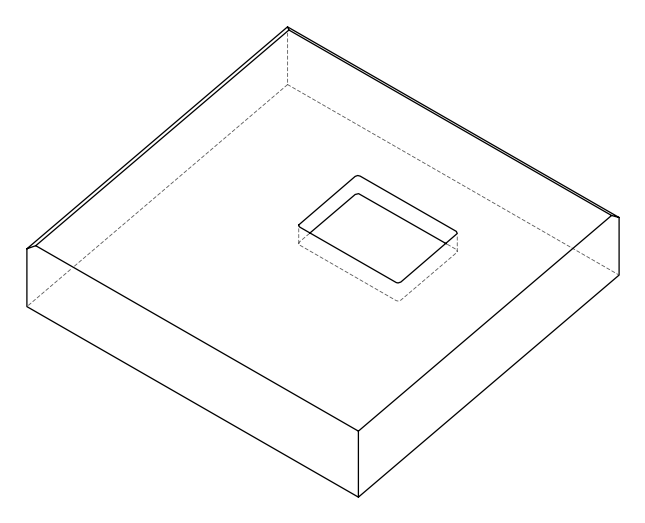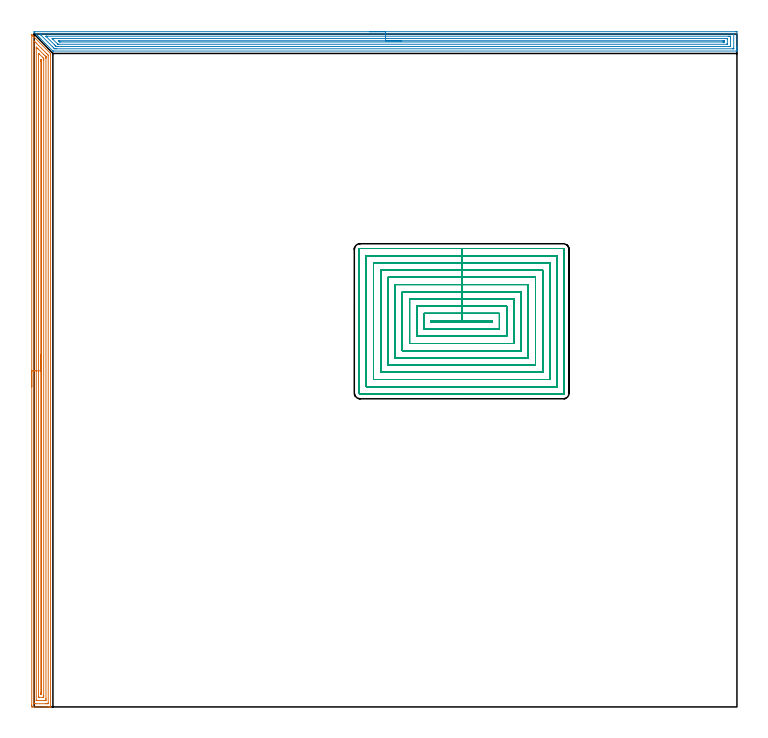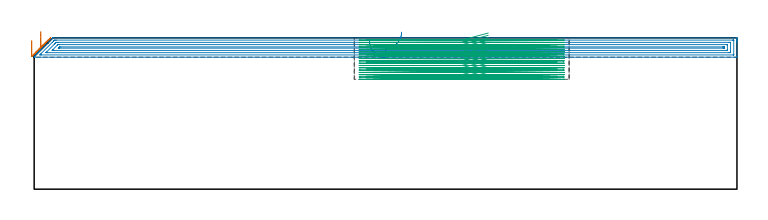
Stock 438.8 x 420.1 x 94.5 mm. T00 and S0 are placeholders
(PLAN: 3 operations, 1 tool changes, 139.3 min)
(1 AREA_MILL | FG_CHAMFER_SURFACE | UGT0205_001 | 16.74 min | 28754 mm3)
(2 AREA_MILL_1 | FG_CHAMFER_SURFACE_1 | UGT0205_001 | 17.53 min | 31554 mm3)
(3 MILL_RECTANGULAR_POCKET | POCKET_RECTANGULAR_STRAIGHT | NXT0201_008 | Follow Part, ap 1.5, ae 75% | 105.04 min | 335953 mm3)
(TOOL UGT0205_001 | Chamfer Mill 20 x 3 x 45 deg. | D20 FL50 Z2)
(TOOL NXT0201_008 | ENDMILL 6mm [2P460-0600-NA 1630] | D6 FL26 Z6)
(OP 1 AREA_MILL)
G17 G21 G94 G90
T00 M6
G54
G17 G0 G90 X-1.5 Y199.85 S1061 M3
G43 Z104.5 H0
Z92.8
G94 G1 Y199.888 Z91.928 F250.
Y200.002 Z91.063
Y200.191 Z90.212
Y200.453 Z89.38
Y200.787 Z88.574
Y201.19 Z87.8
Y201.659 Z87.064
Y202.19 Z86.372
Y202.779 Z85.729
Y203.422 Z85.14
Y204.114 Z84.608
Y204.85 Z84.14
Y205.624 Z83.737
Y206.43 Z83.403
Y207.262 Z83.141
Y208.114 Z82.952
Y208.978 Z82.838
Y209.85 Z82.8
Y419.426
X-1.495 Y419.667 Z82.805
X-1.493 Y419.681 Z82.806
X-1.467 Y419.667 Z82.832
X-1.264 Y419.464 Z83.036
X-1.169 Y419.369 Z83.13
X-0.972 Y419.174 Z83.324
X-0.871 Y419.071 Z83.428
X-0.777 Y418.978 Z83.522
X-0.676 Y418.878 Z83.62
X-0.573 Y418.773 Z83.726
X-0.484 Y418.684 Z83.815
X-0.38 Y418.582 Z83.916
X-0.275 Y418.475 Z84.024
X-0.191 Y418.391 Z84.109
X-0.085 Y418.287 Z84.211
X9.672 Y408.53 Z93.969
X10.12 Y408.08 Z94.42
X10.201 Y407.995 Z94.482
X10.2 Y407.448 Z94.5
Y0.182
X10.197 Y0.01 Z94.488
X10.167 Y0.007 Z94.458
X9.771 Y0. Z94.07
X9.505 Z93.805
X8.785 Z93.08
X7.537 Z91.834
X6.124 Z90.419
X-0.972 Y0.001 Z83.326
X-1.203 Y0.003 Z83.094
X-1.492 Y0.008 Z82.806
X-1.495 Y0.102 Z82.803
X-1.499 Y0.629 Z82.801
X-1.5 Y1.161 Z82.8
Y209.85
X-0.086 Z84.214
Y415.495
X-0.085 Y415.823 Z84.215
X0.253 Y415.495 Z84.553
X0.802 Y414.948 Z85.102
X1.15 Y414.601 Z85.45
X7.898 Y407.852 Z92.198
X8.301 Y407.448 Z92.601
X8.785 Y406.954 Z93.085
X8.786 Y406.554 Z93.086
Y2.417
X8.785 Y2.01 Z93.085
X8.31 Y2.002 Z92.61
X7.898 Y2. Z92.198
X7.424 Z91.724
X0.802 Z85.102
X0.327 Y2.002 Z84.627
X-0.085 Y2.01 Z84.215
X-0.086 Y2.417 Z84.214
Y2.418
Y209.85
X1.328 Z85.628
X1.329 Y411.024 Z85.629
X1.33 Y411.387 Z85.63
X1.334 Y411.918 Z85.634
X1.335 Y411.945 Z85.635
X1.373 Y411.918 Z85.673
X1.689 Y411.609 Z85.989
X2.276 Y411.024 Z86.576
X2.576 Y410.725 Z86.876
X5.853 Y407.448 Z90.153
X6.747 Y406.554 Z91.047
X7.011 Y406.288 Z91.311
X7.321 Y405.97 Z91.621
X7.358 Y405.931 Z91.658
X7.364 Y405.877 Z91.664
X7.368 Y405.781 Z91.668
X7.37 Y405.66 Z91.67
X7.371 Y405.296 Z91.671
Y404.766
Y5.099
X7.37 Y4.737 Z91.67
X7.367 Y4.205 Z91.667
X7.365 Y4.032 Z91.665
X7.205 Y4.009 Z91.505
X7.011 Y4.005 Z91.311
X6.327 Y4. Z90.627
X6.124 Z90.424
X1.892 Z86.192
X1.689 Y4.001 Z85.989
X1.486 Y4.003 Z85.786
X1.351 Y4.008 Z85.651
X1.334 Y4.011 Z85.634
X1.332 Y4.016 Z85.632
X1.33 Y4.04 Z85.63
X1.329 Y4.084 Z85.629
X1.328 Y4.205 Z85.628
Y209.85
X2.743 Z87.043
Y407.279
X2.744 Y407.448 Z87.044
X2.75 Y408.041 Z87.05
X2.756 Y408.084 Z87.056
X2.84 Y408.003 Z87.14
X3.027 Y407.821 Z87.327
X3.403 Y407.448 Z87.703
X5.192 Y405.66 Z89.492
X5.659 Y405.191 Z89.959
X5.871 Y404.977 Z90.171
X5.923 Y404.921 Z90.223
X5.946 Y404.894 Z90.246
X5.95 Y404.868 Z90.25
X5.952 Y404.766 Z90.252
X5.957 Y404.04 Z90.257
Y403.872
Y6.887
X5.953 Y6.165 Z90.253
X5.95 Y6.059 Z90.25
X5.946 Y6.01 Z90.246
X5.897 Y6.008 Z90.197
X5.677 Y6.004 Z89.977
X5.237 Y6. Z89.537
X3.463 Z87.763
X3.021 Y6.004 Z87.321
X2.804 Y6.008 Z87.104
X2.755 Y6.01 Z87.055
X2.75 Y6.044 Z87.05
X2.748 Y6.11 Z87.048
X2.743 Y6.719 Z87.043
Y6.887
Y209.85
X4.157 Z88.457
Y403.172
X4.161 Y403.872 Z88.461
X4.163 Y404.06 Z88.463
X4.178 Y404.212 Z88.478
X4.35 Y404.045 Z88.65
X4.523 Y403.872 Z88.823
X4.536 Y403.684 Z88.836
X4.542 Y402.977 Z88.842
X4.543 Y402.783 Z88.843
Y8.286
X4.541 Y8.157 Z88.841
X4.536 Y8.054 Z88.836
X4.532 Y8.009 Z88.832
X4.517 Y8.007 Z88.817
X4.35 Y8.002 Z88.65
X4.254 Z88.554
X4.196 Y8.006 Z88.496
X4.169 Y8.009 Z88.469
X4.164 Y8.092 Z88.464
X4.159 Y8.481 Z88.459
X4.157 Y8.676 Z88.457
Y209.85
Y210.722 Z88.495
Y211.587 Z88.609
Y212.438 Z88.798
Y213.27 Z89.06
Y214.076 Z89.394
Y214.85 Z89.797
Y215.586 Z90.265
Y216.278 Z90.796
Y216.921 Z91.386
Y217.51 Z92.029
Y218.042 Z92.721
Y218.51 Z93.457
Y218.913 Z94.231
Y219.247 Z95.037
Y219.509 Z95.869
Y219.698 Z96.72
Y219.812 Z97.585
Y219.85 Z98.457
G0 Z104.5
M5
M2
(OP 2 AREA_MILL_1)
G17 G21 G94 G90
T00 M6
G54
G17 G0 G90 X209.4 Y421.6 S1061 M3
G43 Z104.5 H0
Z92.4
G94 G1 X209.438 Z91.528 F250.
X209.552 Z90.663
X209.741 Z89.812
X210.003 Z88.98
X210.337 Z88.174
X210.74 Z87.4
X211.208 Z86.664
X211.739 Z85.972
X212.329 Z85.329
X212.972 Z84.74
X213.664 Z84.208
X214.4 Z83.74
X215.174 Z83.337
X215.98 Z83.003
X216.812 Z82.741
X217.663 Z82.552
X218.528 Z82.438
X219.4 Z82.4
X438.187
X438.716 Y421.595 Z82.403
X438.79 Y421.592 Z82.406
X438.8 Y421.512 Z82.485
Y412.487 Z91.507
Y411.939 Z92.058
Y411.612 Z92.384
Y411.064 Z92.932
Y410.737 Z93.258
Y410.084 Z93.916
Y409.77 Z94.229
X438.797 Y409.633 Z94.359
X438.79 Y409.502 Z94.488
X438.633 Y409.5 Z94.5
X12.222
X11.7 Y409.507 Z94.493
X11.69 Y409.513 Z94.487
X11.338 Y409.862 Z94.138
X4.336 Y416.863 Z87.134
X3.934 Y417.266 Z86.734
X3.887 Y417.312 Z86.688
X3.59 Y417.609 Z86.389
X3.46 Y417.738 Z86.259
X3.108 Y418.092 Z85.908
X2.93 Y418.269 Z85.73
X2.697 Y418.502 Z85.496
X2.585 Y418.613 Z85.383
X2.149 Y419.05 Z84.949
X1.71 Y419.488 Z84.508
X1.506 Y419.693 Z84.306
X1.457 Y419.742 Z84.257
X0.835 Y420.363 Z83.633
X0.632 Y420.567 Z83.433
X0.015 Y421.186 Z82.812
X0.009 Y421.238 Z82.762
X0.001 Y421.312 Z82.687
X0. Y421.445 Z82.555
Y421.593 Z82.407
X0.079 Y421.6 Z82.4
X219.4
Y420.186 Z83.814
X436.401 Y420.185 Z83.815
X436.583 Y420.184 Z83.816
X436.749 Y420.18 Z83.82
X436.784 Y420.179 Z83.821
X436.79 Y420.159 Z83.841
X436.794 Y420.13 Z83.87
X436.799 Y419.973 Z84.027
X436.8 Y411.221 Z92.779
X436.798 Y411.091 Z92.909
X436.794 Y410.987 Z93.013
X436.79 Y410.923 Z93.077
X436.756 Y410.921 Z93.079
X436.401 Y410.916 Z93.084
X436.219 Y410.915 Z93.085
X13.827 Y410.914 Z93.086
X13.115 Y410.916 Z93.084
X12.931 Y410.917 Z93.083
X12.762 Y410.921 Z93.079
X12.423 Y411.239 Z92.761
X12.222 Y411.43 Z92.57
X12.038 Y411.612 Z92.388
X11.329 Y412.32 Z91.68
X4.185 Y419.464 Z84.536
X3.48 Y420.179 Z83.821
X4.185 Y420.184 Z83.816
X4.366 Y420.185 Z83.815
X219.4 Y420.186 Z83.814
Y418.772 Z85.228
X433.722 Y418.771 Z85.229
X434.454 Y418.77 Z85.23
X434.615 Y418.768 Z85.232
X434.768 Y418.765 Z85.235
X434.79 Y418.613 Z85.387
X434.796 Y418.435 Z85.565
X434.799 Y417.738 Z86.262
X434.8 Y417.556 Z86.444
X434.799 Y412.487 Z91.513
X434.797 Y412.397 Z91.603
X434.793 Y412.352 Z91.648
X434.79 Y412.335 Z91.665
X434.772 Y412.333 Z91.667
X434.615 Y412.331 Z91.669
X433.884 Y412.329 Z91.671
X433.722 Y412.328 Z91.672
X14.901 Y412.329 Z91.671
X14.169 Y412.33 Z91.67
X14.008 Y412.332 Z91.668
X13.847 Y412.336 Z91.664
X13.764 Y412.347 Z91.653
X13.714 Y412.392 Z91.608
X13.615 Y412.487 Z91.513
X13.115 Y412.984 Z91.016
X12.737 Y413.362 Z90.638
X7.757 Y418.342 Z85.658
X7.489 Y418.613 Z85.387
X7.403 Y418.703 Z85.297
X7.348 Y418.763 Z85.237
X7.433 Y418.766 Z85.234
X7.597 Y418.77 Z85.23
X7.757 Y418.771 Z85.229
X8.488 Y418.772 Z85.228
X219.4
Y417.357 Z86.643
X432.324
X432.663 Y417.356 Z86.644
X432.719 Y417.355 Z86.645
X432.778 Y417.351 Z86.649
X432.79 Y417.349 Z86.651
X432.793 Y417.329 Z86.671
X432.796 Y417.281 Z86.719
X432.8 Y416.891 Z87.109
Y414.266 Z89.734
Y414.237 Z89.763
X432.792 Y413.814 Z90.186
X432.79 Y413.763 Z90.237
X432.78 Y413.749 Z90.251
X432.743 Y413.748 Z90.252
X432.609 Y413.745 Z90.255
X432.44 Y413.743 Z90.257
X15.406
X14.901 Y413.745 Z90.255
X14.83 Y413.747 Z90.253
X14.813 Y413.75 Z90.25
X14.794 Y413.763 Z90.237
X14.754 Y413.798 Z90.202
X14.604 Y413.946 Z90.054
X11.687 Y416.863 Z87.137
X11.329 Y417.224 Z86.776
X11.211 Y417.35 Z86.65
X11.329 Y417.352 Z86.648
X11.719 Y417.356 Z86.644
X12.222 Y417.357 Z86.643
X12.61
X219.4
Y415.943 Z88.057
X430.195
X430.583 Y415.94 Z88.06
X430.776 Y415.936 Z88.064
X430.79 Y415.935 Z88.065
X430.794 Y415.919 Z88.081
X430.798 Y415.884 Z88.116
X430.799 Y415.836 Z88.164
Y415.351 Z88.649
X430.797 Y415.231 Z88.769
X430.794 Y415.186 Z88.814
X430.791 Y415.165 Z88.835
X430.751 Y415.163 Z88.837
X430.551 Y415.16 Z88.84
X430.15 Y415.157 Z88.843
X430.104
X16.642
X15.845 Y415.165 Z88.835
X15.794 Y415.21 Z88.79
X15.112 Y415.896 Z88.104
X15.078 Y415.932 Z88.068
X15.099 Y415.936 Z88.064
X15.196 Y415.939 Z88.061
X15.396 Y415.942 Z88.058
X15.794 Y415.943 Z88.057
X219.4
X220.271 Z88.095
X221.136 Z88.209
X221.988 Z88.398
X222.82 Z88.66
X223.626 Z88.994
X224.4 Z89.397
X225.136 Z89.865
X225.828 Z90.396
X226.471 Z90.986
X227.06 Z91.629
X227.591 Z92.321
X228.06 Z93.057
X228.463 Z93.831
X228.797 Z94.637
X229.059 Z95.469
X229.248 Z96.32
X229.362 Z97.185
X229.4 Z98.057
G0 Z104.5
M5
M2
(OP 3 MILL_RECTANGULAR_POCKET)
G17 G21 G94 G90
T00 M6
G54
G17 G0 G90 X283.516 Y241.2 S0 M3
G43 Z104.5 H1
Z97.5
G94 G1 X266.95 Z93.061 F250.
X247.9 F500.
Y240.4
X286.
Y241.2
X266.95
Y245.7
X243.4
Y235.9
X290.5
Y245.7
X266.95
Y250.2
X238.9
Y231.4
X295.
Y250.2
X266.95
Y254.7
X234.4
Y226.9
X299.5
Y254.7
X266.95
Y259.2
X229.9
Y222.4
X304.
Y259.2
X266.95
Y263.7
X225.4
Y217.9
X308.5
Y263.7
X266.95
Y268.2
X220.9
Y213.4
X313.
Y268.2
X266.95
Y272.7
X216.4
Y208.9
X317.5
Y272.7
X266.95
Y277.2
X211.9
Y204.4
X322.
Y277.2
X266.95
Y281.7
X207.4
Y199.9
X326.5
Y281.7
X266.95
Y286.2
X203.4
G3 X202.9 Y285.7 R0.5
G1 Y195.9
G3 X203.4 Y195.4 R0.5
G1 X330.5
G3 X331. Y195.9 R0.5
G1 Y285.7
G3 X330.5 Y286.2 R0.5
G1 X266.95
X265.95
G0 X283.516 Y241.2 Z96.061
G1 X266.95 Z91.622 F250.
X247.9 F500.
Y240.4
X286.
Y241.2
X266.95
Y245.7
X243.4
Y235.9
X290.5
Y245.7
X266.95
Y250.2
X238.9
Y231.4
X295.
Y250.2
X266.95
Y254.7
X234.4
Y226.9
X299.5
Y254.7
X266.95
Y259.2
X229.9
Y222.4
X304.
Y259.2
X266.95
Y263.7
X225.4
Y217.9
X308.5
Y263.7
X266.95
Y268.2
X220.9
Y213.4
X313.
Y268.2
X266.95
Y272.7
X216.4
Y208.9
X317.5
Y272.7
X266.95
Y277.2
X211.9
Y204.4
X322.
Y277.2
X266.95
Y281.7
X207.4
Y199.9
X326.5
Y281.7
X266.95
Y286.2
X203.4
G3 X202.9 Y285.7 R0.5
G1 Y195.9
G3 X203.4 Y195.4 R0.5
G1 X330.5
G3 X331. Y195.9 R0.5
G1 Y285.7
G3 X330.5 Y286.2 R0.5
G1 X266.95
X265.95
G0 X283.516 Y241.2 Z94.622
G1 X266.95 Z90.183 F250.
X247.9 F500.
Y240.4
X286.
Y241.2
X266.95
Y245.7
X243.4
Y235.9
X290.5
Y245.7
X266.95
Y250.2
X238.9
Y231.4
X295.
Y250.2
X266.95
Y254.7
X234.4
Y226.9
X299.5
Y254.7
X266.95
Y259.2
X229.9
Y222.4
X304.
Y259.2
X266.95
Y263.7
X225.4
Y217.9
X308.5
Y263.7
X266.95
Y268.2
X220.9
Y213.4
X313.
Y268.2
X266.95
Y272.7
X216.4
Y208.9
X317.5
Y272.7
X266.95
Y277.2
X211.9
Y204.4
X322.
Y277.2
X266.95
Y281.7
X207.4
Y199.9
X326.5
Y281.7
X266.95
Y286.2
X203.4
G3 X202.9 Y285.7 R0.5
G1 Y195.9
G3 X203.4 Y195.4 R0.5
G1 X330.5
G3 X331. Y195.9 R0.5
G1 Y285.7
G3 X330.5 Y286.2 R0.5
G1 X266.95
X265.95
G0 X283.516 Y241.2 Z93.183
G1 X266.95 Z88.744 F250.
X247.9 F500.
Y240.4
X286.
Y241.2
X266.95
Y245.7
X243.4
Y235.9
X290.5
Y245.7
X266.95
Y250.2
X238.9
Y231.4
X295.
Y250.2
X266.95
Y254.7
X234.4
Y226.9
X299.5
Y254.7
X266.95
Y259.2
X229.9
Y222.4
X304.
Y259.2
X266.95
Y263.7
X225.4
Y217.9
X308.5
Y263.7
X266.95
Y268.2
X220.9
Y213.4
X313.
Y268.2
X266.95
Y272.7
X216.4
Y208.9
X317.5
Y272.7
X266.95
Y277.2
X211.9
Y204.4
X322.
Y277.2
X266.95
Y281.7
X207.4
Y199.9
X326.5
Y281.7
X266.95
Y286.2
X203.4
G3 X202.9 Y285.7 R0.5
G1 Y195.9
G3 X203.4 Y195.4 R0.5
G1 X330.5
G3 X331. Y195.9 R0.5
G1 Y285.7
G3 X330.5 Y286.2 R0.5
G1 X266.95
X265.95
G0 X283.516 Y241.2 Z91.744
G1 X266.95 Z87.305 F250.
X247.9 F500.
Y240.4
X286.
Y241.2
X266.95
Y245.7
X243.4
Y235.9
X290.5
Y245.7
X266.95
Y250.2
X238.9
Y231.4
X295.
Y250.2
X266.95
Y254.7
X234.4
Y226.9
X299.5
Y254.7
X266.95
Y259.2
X229.9
Y222.4
X304.
Y259.2
X266.95
Y263.7
X225.4
Y217.9
X308.5
Y263.7
X266.95
Y268.2
X220.9
Y213.4
X313.
Y268.2
X266.95
Y272.7
X216.4
Y208.9
X317.5
Y272.7
X266.95
Y277.2
X211.9
Y204.4
X322.
Y277.2
X266.95
Y281.7
X207.4
Y199.9
X326.5
Y281.7
X266.95
Y286.2
X203.4
G3 X202.9 Y285.7 R0.5
G1 Y195.9
G3 X203.4 Y195.4 R0.5
G1 X330.5
G3 X331. Y195.9 R0.5
G1 Y285.7
G3 X330.5 Y286.2 R0.5
G1 X266.95
X265.95
G0 X283.516 Y241.2 Z90.305
G1 X266.95 Z85.867 F250.
X247.9 F500.
Y240.4
X286.
Y241.2
X266.95
Y245.7
X243.4
Y235.9
X290.5
Y245.7
X266.95
Y250.2
X238.9
Y231.4
X295.
Y250.2
X266.95
Y254.7
X234.4
Y226.9
X299.5
Y254.7
X266.95
Y259.2
X229.9
Y222.4
X304.
Y259.2
X266.95
Y263.7
X225.4
Y217.9
X308.5
Y263.7
X266.95
Y268.2
X220.9
Y213.4
X313.
Y268.2
X266.95
Y272.7
X216.4
Y208.9
X317.5
Y272.7
X266.95
Y277.2
X211.9
Y204.4
X322.
Y277.2
X266.95
Y281.7
X207.4
Y199.9
X326.5
Y281.7
X266.95
Y286.2
X203.4
G3 X202.9 Y285.7 R0.5
G1 Y195.9
G3 X203.4 Y195.4 R0.5
G1 X330.5
G3 X331. Y195.9 R0.5
G1 Y285.7
G3 X330.5 Y286.2 R0.5
G1 X266.95
X265.95
G0 X283.516 Y241.2 Z88.867
G1 X266.95 Z84.428 F250.
X247.9 F500.
Y240.4
X286.
Y241.2
X266.95
Y245.7
X243.4
Y235.9
X290.5
Y245.7
X266.95
Y250.2
X238.9
Y231.4
X295.
Y250.2
X266.95
Y254.7
X234.4
Y226.9
X299.5
Y254.7
X266.95
Y259.2
X229.9
Y222.4
X304.
Y259.2
X266.95
Y263.7
X225.4
Y217.9
X308.5
Y263.7
X266.95
Y268.2
X220.9
Y213.4
X313.
Y268.2
X266.95
Y272.7
X216.4
Y208.9
X317.5
Y272.7
X266.95
Y277.2
X211.9
Y204.4
X322.
Y277.2
X266.95
Y281.7
X207.4
Y199.9
X326.5
Y281.7
X266.95
Y286.2
X203.4
G3 X202.9 Y285.7 R0.5
G1 Y195.9
G3 X203.4 Y195.4 R0.5
G1 X330.5
G3 X331. Y195.9 R0.5
G1 Y285.7
G3 X330.5 Y286.2 R0.5
G1 X266.95
X265.95
G0 X283.516 Y241.2 Z87.428
G1 X266.95 Z82.989 F250.
X247.9 F500.
Y240.4
X286.
Y241.2
X266.95
Y245.7
X243.4
Y235.9
X290.5
Y245.7
X266.95
Y250.2
X238.9
Y231.4
X295.
Y250.2
X266.95
Y254.7
X234.4
Y226.9
X299.5
Y254.7
X266.95
Y259.2
X229.9
Y222.4
X304.
Y259.2
X266.95
Y263.7
X225.4
Y217.9
X308.5
Y263.7
X266.95
Y268.2
X220.9
Y213.4
X313.
Y268.2
X266.95
Y272.7
X216.4
Y208.9
X317.5
Y272.7
X266.95
Y277.2
X211.9
Y204.4
X322.
Y277.2
X266.95
Y281.7
X207.4
Y199.9
X326.5
Y281.7
X266.95
Y286.2
X203.4
G3 X202.9 Y285.7 R0.5
G1 Y195.9
G3 X203.4 Y195.4 R0.5
G1 X330.5
G3 X331. Y195.9 R0.5
G1 Y285.7
G3 X330.5 Y286.2 R0.5
G1 X266.95
X265.95
G0 X283.516 Y241.2 Z85.989
G1 X266.95 Z81.55 F250.
X247.9 F500.
Y240.4
X286.
Y241.2
X266.95
Y245.7
X243.4
Y235.9
X290.5
Y245.7
X266.95
Y250.2
X238.9
Y231.4
X295.
Y250.2
X266.95
Y254.7
X234.4
Y226.9
X299.5
Y254.7
X266.95
Y259.2
X229.9
Y222.4
X304.
Y259.2
X266.95
Y263.7
X225.4
Y217.9
X308.5
Y263.7
X266.95
Y268.2
X220.9
Y213.4
X313.
Y268.2
X266.95
Y272.7
X216.4
Y208.9
X317.5
Y272.7
X266.95
Y277.2
X211.9
Y204.4
X322.
Y277.2
X266.95
Y281.7
X207.4
Y199.9
X326.5
Y281.7
X266.95
Y286.2
X203.4
G3 X202.9 Y285.7 R0.5
G1 Y195.9
G3 X203.4 Y195.4 R0.5
G1 X330.5
G3 X331. Y195.9 R0.5
G1 Y285.7
G3 X330.5 Y286.2 R0.5
G1 X266.95
X265.95
G0 X283.516 Y241.2 Z84.55
G1 X266.95 Z80.111 F250.
X247.9 F500.
Y240.4
X286.
Y241.2
X266.95
Y245.7
X243.4
Y235.9
X290.5
Y245.7
X266.95
Y250.2
X238.9
Y231.4
X295.
Y250.2
X266.95
Y254.7
X234.4
Y226.9
X299.5
Y254.7
X266.95
Y259.2
X229.9
Y222.4
X304.
Y259.2
X266.95
Y263.7
X225.4
Y217.9
X308.5
Y263.7
X266.95
Y268.2
X220.9
Y213.4
X313.
Y268.2
X266.95
Y272.7
X216.4
Y208.9
X317.5
Y272.7
X266.95
Y277.2
X211.9
Y204.4
X322.
Y277.2
X266.95
Y281.7
X207.4
Y199.9
X326.5
Y281.7
X266.95
Y286.2
X203.4
G3 X202.9 Y285.7 R0.5
G1 Y195.9
G3 X203.4 Y195.4 R0.5
G1 X330.5
G3 X331. Y195.9 R0.5
G1 Y285.7
G3 X330.5 Y286.2 R0.5
G1 X266.95
X265.95
G0 X283.516 Y241.2 Z83.111
G1 X266.95 Z78.672 F250.
X247.9 F500.
Y240.4
X286.
Y241.2
X266.95
Y245.7
X243.4
Y235.9
X290.5
Y245.7
X266.95
Y250.2
X238.9
Y231.4
X295.
Y250.2
X266.95
Y254.7
X234.4
Y226.9
X299.5
Y254.7
X266.95
Y259.2
X229.9
Y222.4
X304.
Y259.2
X266.95
Y263.7
X225.4
Y217.9
X308.5
Y263.7
X266.95
Y268.2
X220.9
Y213.4
X313.
Y268.2
X266.95
Y272.7
X216.4
Y208.9
X317.5
Y272.7
X266.95
Y277.2
X211.9
Y204.4
X322.
Y277.2
X266.95
Y281.7
X207.4
Y199.9
X326.5
Y281.7
X266.95
Y286.2
X203.4
G3 X202.9 Y285.7 R0.5
G1 Y195.9
G3 X203.4 Y195.4 R0.5
G1 X330.5
G3 X331. Y195.9 R0.5
G1 Y285.7
G3 X330.5 Y286.2 R0.5
G1 X266.95
X265.95
G0 X283.516 Y241.2 Z81.672
G1 X266.95 Z77.233 F250.
X247.9 F500.
Y240.4
X286.
Y241.2
X266.95
Y245.7
X243.4
Y235.9
X290.5
Y245.7
X266.95
Y250.2
X238.9
Y231.4
X295.
Y250.2
X266.95
Y254.7
X234.4
Y226.9
X299.5
Y254.7
X266.95
Y259.2
X229.9
Y222.4
X304.
Y259.2
X266.95
Y263.7
X225.4
Y217.9
X308.5
Y263.7
X266.95
Y268.2
X220.9
Y213.4
X313.
Y268.2
X266.95
Y272.7
X216.4
Y208.9
X317.5
Y272.7
X266.95
Y277.2
X211.9
Y204.4
X322.
Y277.2
X266.95
Y281.7
X207.4
Y199.9
X326.5
Y281.7
X266.95
Y286.2
X203.4
G3 X202.9 Y285.7 R0.5
G1 Y195.9
G3 X203.4 Y195.4 R0.5
G1 X330.5
G3 X331. Y195.9 R0.5
G1 Y285.7
G3 X330.5 Y286.2 R0.5
G1 X266.95
X265.95
G0 X283.516 Y241.2 Z80.233
G1 X266.95 Z75.794 F250.
X247.9 F500.
Y240.4
X286.
Y241.2
X266.95
Y245.7
X243.4
Y235.9
X290.5
Y245.7
X266.95
Y250.2
X238.9
Y231.4
X295.
Y250.2
X266.95
Y254.7
X234.4
Y226.9
X299.5
Y254.7
X266.95
Y259.2
X229.9
Y222.4
X304.
Y259.2
X266.95
Y263.7
X225.4
Y217.9
X308.5
Y263.7
X266.95
Y268.2
X220.9
Y213.4
X313.
Y268.2
X266.95
Y272.7
X216.4
Y208.9
X317.5
Y272.7
X266.95
Y277.2
X211.9
Y204.4
X322.
Y277.2
X266.95
Y281.7
X207.4
Y199.9
X326.5
Y281.7
X266.95
Y286.2
X203.4
G3 X202.9 Y285.7 R0.5
G1 Y195.9
G3 X203.4 Y195.4 R0.5
G1 X330.5
G3 X331. Y195.9 R0.5
G1 Y285.7
G3 X330.5 Y286.2 R0.5
G1 X266.95
X265.95
G0 X283.516 Y241.2 Z78.794
G1 X266.95 Z74.356 F250.
X247.9 F500.
Y240.4
X286.
Y241.2
X266.95
Y245.7
X243.4
Y235.9
X290.5
Y245.7
X266.95
Y250.2
X238.9
Y231.4
X295.
Y250.2
X266.95
Y254.7
X234.4
Y226.9
X299.5
Y254.7
X266.95
Y259.2
X229.9
Y222.4
X304.
Y259.2
X266.95
Y263.7
X225.4
Y217.9
X308.5
Y263.7
X266.95
Y268.2
X220.9
Y213.4
X313.
Y268.2
X266.95
Y272.7
X216.4
Y208.9
X317.5
Y272.7
X266.95
Y277.2
X211.9
Y204.4
X322.
Y277.2
X266.95
Y281.7
X207.4
Y199.9
X326.5
Y281.7
X266.95
Y286.2
X203.4
G3 X202.9 Y285.7 R0.5
G1 Y195.9
G3 X203.4 Y195.4 R0.5
G1 X330.5
G3 X331. Y195.9 R0.5
G1 Y285.7
G3 X330.5 Y286.2 R0.5
G1 X266.95
X265.95
G0 X283.516 Y241.2 Z77.356
G1 X266.95 Z72.917 F250.
X247.9 F500.
Y240.4
X286.
Y241.2
X266.95
Y245.7
X243.4
Y235.9
X290.5
Y245.7
X266.95
Y250.2
X238.9
Y231.4
X295.
Y250.2
X266.95
Y254.7
X234.4
Y226.9
X299.5
Y254.7
X266.95
Y259.2
X229.9
Y222.4
X304.
Y259.2
X266.95
Y263.7
X225.4
Y217.9
X308.5
Y263.7
X266.95
Y268.2
X220.9
Y213.4
X313.
Y268.2
X266.95
Y272.7
X216.4
Y208.9
X317.5
Y272.7
X266.95
Y277.2
X211.9
Y204.4
X322.
Y277.2
X266.95
Y281.7
X207.4
Y199.9
X326.5
Y281.7
X266.95
Y286.2
X203.4
G3 X202.9 Y285.7 R0.5
G1 Y195.9
G3 X203.4 Y195.4 R0.5
G1 X330.5
G3 X331. Y195.9 R0.5
G1 Y285.7
G3 X330.5 Y286.2 R0.5
G1 X266.95
X265.95
G0 X283.516 Y241.2 Z75.917
G1 X266.95 Z71.478 F250.
X247.9 F500.
Y240.4
X286.
Y241.2
X266.95
Y245.7
X243.4
Y235.9
X290.5
Y245.7
X266.95
Y250.2
X238.9
Y231.4
X295.
Y250.2
X266.95
Y254.7
X234.4
Y226.9
X299.5
Y254.7
X266.95
Y259.2
X229.9
Y222.4
X304.
Y259.2
X266.95
Y263.7
X225.4
Y217.9
X308.5
Y263.7
X266.95
Y268.2
X220.9
Y213.4
X313.
Y268.2
X266.95
Y272.7
X216.4
Y208.9
X317.5
Y272.7
X266.95
Y277.2
X211.9
Y204.4
X322.
Y277.2
X266.95
Y281.7
X207.4
Y199.9
X326.5
Y281.7
X266.95
Y286.2
X203.4
G3 X202.9 Y285.7 R0.5
G1 Y195.9
G3 X203.4 Y195.4 R0.5
G1 X330.5
G3 X331. Y195.9 R0.5
G1 Y285.7
G3 X330.5 Y286.2 R0.5
G1 X266.95
X265.95
G0 X283.516 Y241.2 Z74.478
G1 X266.95 Z70.039 F250.
X247.9 F500.
Y240.4
X286.
Y241.2
X266.95
Y245.7
X243.4
Y235.9
X290.5
Y245.7
X266.95
Y250.2
X238.9
Y231.4
X295.
Y250.2
X266.95
Y254.7
X234.4
Y226.9
X299.5
Y254.7
X266.95
Y259.2
X229.9
Y222.4
X304.
Y259.2
X266.95
Y263.7
X225.4
Y217.9
X308.5
Y263.7
X266.95
Y268.2
X220.9
Y213.4
X313.
Y268.2
X266.95
Y272.7
X216.4
Y208.9
X317.5
Y272.7
X266.95
Y277.2
X211.9
Y204.4
X322.
Y277.2
X266.95
Y281.7
X207.4
Y199.9
X326.5
Y281.7
X266.95
Y286.2
X203.4
G3 X202.9 Y285.7 R0.5
G1 Y195.9
G3 X203.4 Y195.4 R0.5
G1 X330.5
G3 X331. Y195.9 R0.5
G1 Y285.7
G3 X330.5 Y286.2 R0.5
G1 X266.95
X265.95
G0 X283.516 Y241.2 Z73.039
G1 X266.95 Z68.6 F250.
X247.9 F500.
Y240.4
X286.
Y241.2
X266.95
Y245.7
X243.4
Y235.9
X290.5
Y245.7
X266.95
Y250.2
X238.9
Y231.4
X295.
Y250.2
X266.95
Y254.7
X234.4
Y226.9
X299.5
Y254.7
X266.95
Y259.2
X229.9
Y222.4
X304.
Y259.2
X266.95
Y263.7
X225.4
Y217.9
X308.5
Y263.7
X266.95
Y268.2
X220.9
Y213.4
X313.
Y268.2
X266.95
Y272.7
X216.4
Y208.9
X317.5
Y272.7
X266.95
Y277.2
X211.9
Y204.4
X322.
Y277.2
X266.95
Y281.7
X207.4
Y199.9
X326.5
Y281.7
X266.95
Y286.2
X203.4
G3 X202.9 Y285.7 R0.5
G1 Y195.9
G3 X203.4 Y195.4 R0.5
G1 X330.5
G3 X331. Y195.9 R0.5
G1 Y285.7
G3 X330.5 Y286.2 R0.5
G1 X266.95
X265.95
G0 Z104.5
M5
M2
